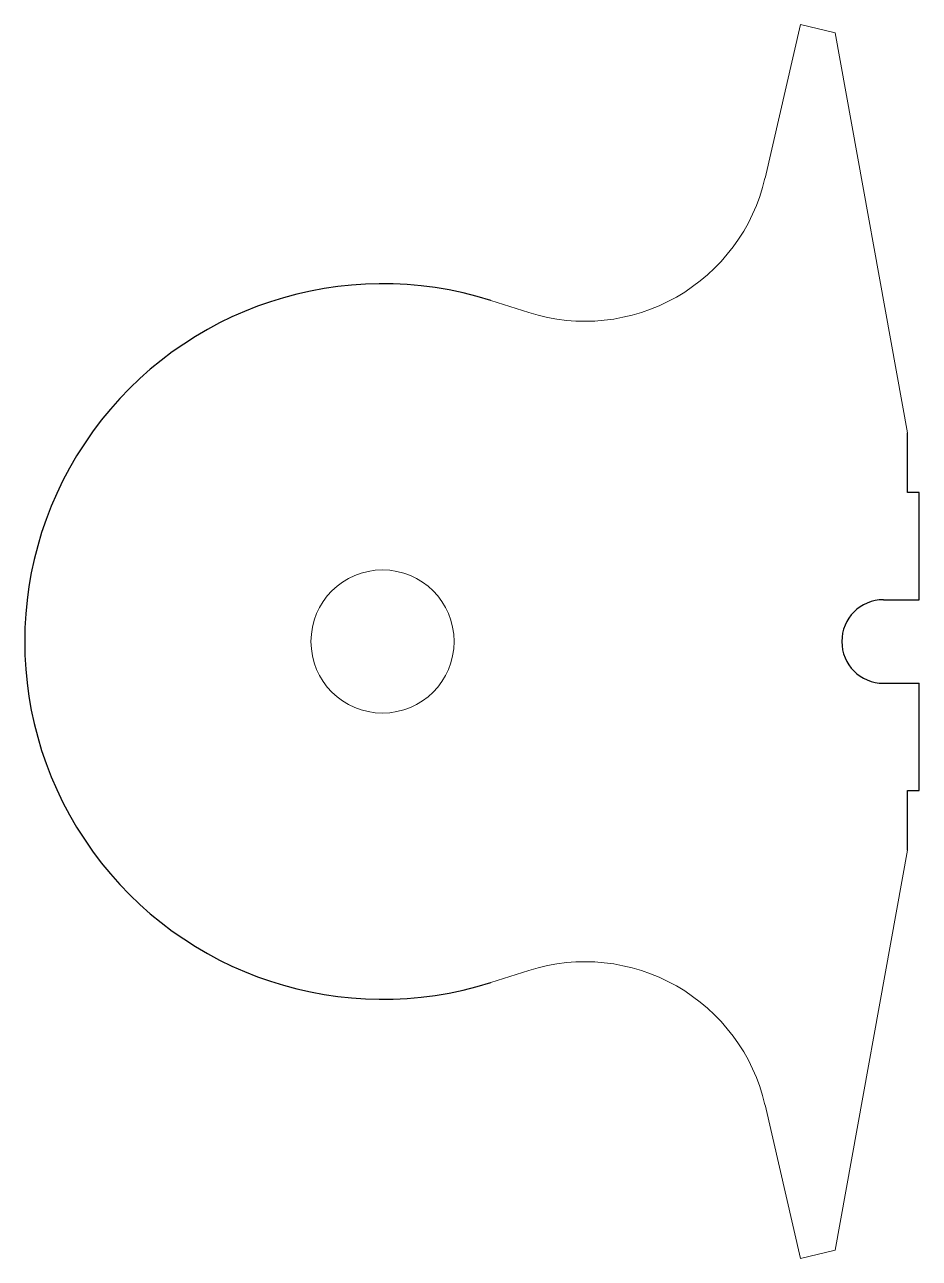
# Model space of a CAD drawing. Header units: millimetres. Extents: x -60 to 90, y -103 to 103.
import ezdxf

# ---------------------------------------------------------------- set-up
doc = ezdxf.new("R2010")
doc.units = ezdxf.units.MM

msp = doc.modelspace()

# ---------------------------------------------------------------- linework, layer by layer
at = {"color": 7, "linetype": 'Continuous', "lineweight": 15}
for p, q in [((70.07, 103.45), (64.13, 77.73)), ((75.91, 102.1), (70.07, 103.45)), ((88, 35), (75.91, 102.1)), ((24.54, 55.16), (18.17, 57.18)), ((88, 25), (88, 35)), ((90, 25), (88, 25)), ((90, 7), (90, 25)), ((84, 7), (90, 7)), ((90, -7), (84, -7)), ((90, -25), (90, -7)), ((88, -25), (90, -25)), ((88, -35), (88, -25)), ((75.91, -102.1), (88, -35)), ((18.17, -57.18), (24.54, -55.16)), ((64.13, -77.73), (70.07, -103.45)), ((70.07, -103.45), (75.91, -102.1))]:
    msp.add_line(p, q, dxfattribs=at)
at = {"color": 7, "linetype": 'Continuous'}
for p, q in [((88, 25), (88, 35)), ((90, 25), (88, 25)), ((90, 7), (90, 25)), ((84, 7), (90, 7)), ((84, -7), (90, -7)), ((90, -25), (90, -7)), ((88, -35), (88, -25)), ((88, -25), (90, -25))]:
    msp.add_line(p, q, dxfattribs=at)
at = {"color": 7, "linetype": 'Continuous', "lineweight": 15}
msp.add_circle((0, 0), 12, dxfattribs=at)
for centre, radius, start, end in [((33.92, 84.7), 31, 252.3767, 347), ((0, 0), 60, 72.3767, 287.6233), ((84, 0), 7, 90, 270), ((33.92, -84.7), 31, 13, 107.6233)]:
    msp.add_arc(centre, radius, start, end, dxfattribs=at)
at = {"color": 7, "linetype": 'Continuous'}
for centre, radius, start, end in [((0, 0), 60, 72.3767, 287.6233), ((84, 0), 7, 90, 270)]:
    msp.add_arc(centre, radius, start, end, dxfattribs=at)

doc.saveas('drawing.dxf')
